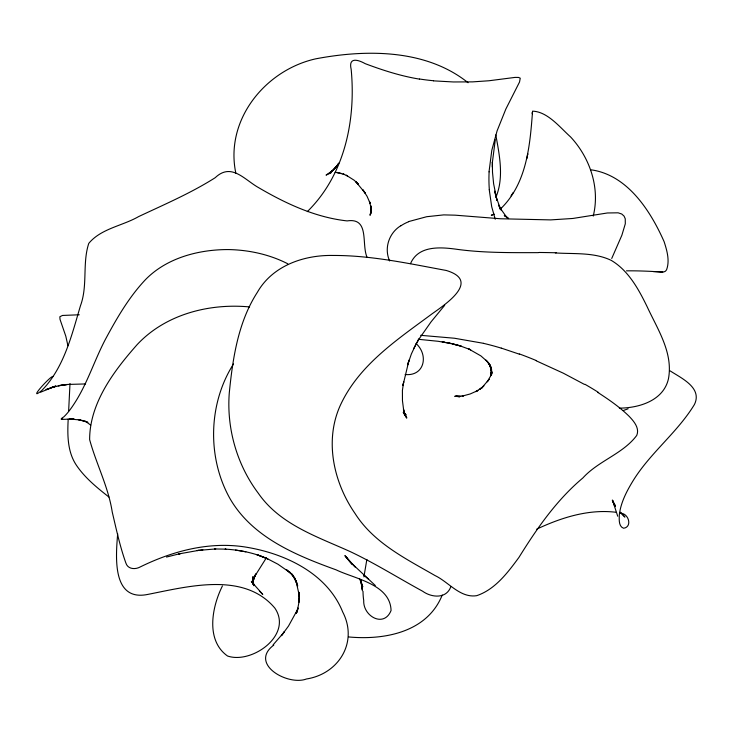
<?xml version="1.0" encoding="UTF-8"?>
<svg xmlns="http://www.w3.org/2000/svg" width="733" height="733" viewBox="0 0 733 733"><rect width="100%" height="100%" fill="white"/><g stroke="black" fill="none" stroke-linecap="round" stroke-linejoin="round"><path stroke-width="1.1" d="M491.422 372.712L490.689 375.882L491.531 369.542M492.301 167.032L492.374 162.075L492.494 172.209L493.621 183.772L496.992 200.485L494.766 191.121L495.609 195.06M253.169 581.672L252.986 576.559L253.123 581.938L253.948 577.604L253.343 580.738M273.079 644.875L284.358 631.873L281.417 635.694L288.5 626.064L297.442 609.783L296.123 613.448L298.019 607.969L297.103 612.202L298.89 602.553L299.275 594.28L299.275 597.422L298.917 592.218L299.201 595.123L295.857 580.298L297.699 586.079L294.226 577.265L296.764 582.753L291.816 574.003L295.042 578.658L291.981 574.626M70.002 383.515L68.645 410.92M371.219 211.031L370.046 215.291L370.806 211.938L370.522 214.192L370.751 205.652L371.283 208.584L369.423 201.438L370.183 203.435L367.041 196.261L362.89 189.81L365.483 193.457L355.725 181.61L358.492 184.331L354.222 180.281L346.242 175.233L347.479 175.911L342.998 173.932L344.327 174.463L336.612 172.383L341.221 173.382M68.196 419.267C67.344 435.008 67.354 452.133 76.672 465.638C85.23 478.118 97.123 487.784 108.933 497.038M491.531 371.585L491.55 369.34M492.374 162.396L495.288 139.774M117.674 533.771C115.869 555.935 111.645 601.656 147.525 594.472C188.134 586.501 243.86 571.374 274.848 608.097C293.209 635.053 251.676 664.419 227.514 655.998C205.432 640.275 211.91 606.942 222.42 585.96M489.021 171.852L491.806 150.302L497.102 130.831L505.834 109.089L519.532 82.023L520.247 78.193L518.552 77.432L515.033 77.405L488.975 80.758L472.657 81.876L453.388 81.959L433.505 80.859M593.235 216.088C600.235 187.987 589.992 157.787 570.586 136.943C559.911 127.405 547.698 111.673 532.57 111.15C529.986 145.308 526.99 183.076 500.886 208.575M299.165 599.823L299.376 597.661L298.89 602.553M370.522 214.192L371.155 208.41L370.88 210.967M363.907 576.889L366.866 559.426M526.807 158.795L527.797 153.783L527.632 154.59M253.526 579.885L255.725 574.095L254.608 576.523L266.271 557.987M371.255 210.829L370.504 213.431L371.365 211.681M611.734 258.465L621.877 235.229L625.304 223.785L625.249 218.773L624.067 216.107L621.758 214.027L618.13 212.817L607.4 212.973L572.84 218.461L550.685 219.9L500.529 218.764L455.166 215.172L443.767 214.888L426.734 216.702L408.492 221.613M254.498 576.807L253.316 579.427L255.725 574.095M496.021 196.985C504.112 177.249 499.466 155.094 495.792 134.872M442.228 595.059C427.247 632.341 384.44 640.257 348.761 636.959M413.54 348.826L418.891 339.122L416.014 344.07M450.777 586.858C446.26 599.127 431.471 597.642 422.657 591.238C398.431 578.044 375.039 563.292 350.053 551.528C317.068 536.583 279.933 524.526 258.328 493.282C236.878 464.786 226.497 428.319 229.292 392.796C232.764 358.217 238.124 322.089 257.347 292.33C272.52 265.667 303.929 254.846 333.24 255.46C371.356 255.341 408.996 263.605 446.287 270.468C480.711 280.803 446.04 303.902 432.021 313.861C397.268 339.626 358.419 365.245 340.011 406.027C324.371 441.266 333.781 482.708 355.029 513.466C373.766 542.979 405.734 558.665 434.99 575.542C448.587 581.975 460.205 598.256 476.679 595.682C495.224 589.451 507.795 572.537 518.946 557.401C536.932 528.42 556.558 500.062 582.891 477.943C598.412 460.782 623.004 453.883 636.757 435.411C639.79 428.109 633.853 421.246 629.134 416.317C619.761 407.099 608.866 399.586 597.862 392.467M410.498 263.688C418.461 244.785 441.614 247.122 458.226 249.486C484.852 252.995 511.735 252.656 538.526 252.647M418.644 339.562L431.068 321.842L444.693 305.294M233.525 363.953C208.245 403.599 206.99 457.52 229.924 498.504C252.344 537.426 295.921 555.293 336.154 569.862C354.882 578.896 390.322 584.21 391.065 610.507C384 628.236 362.872 616.16 363.724 600.464A79.796 24.684 -70.9 0 1 363 591.265M511.038 195.858L513.274 192.44M338.545 163.386L336.145 166.904L338.884 163.056M283.845 632.542L284.358 631.873M336.474 166.364L333.955 169.442L337.4 165.493L334.321 168.856M500.089 209.427L501.29 208.19M307.292 211.645C344.757 174.894 355.981 120.148 351.18 69.461C348.175 56.899 357.86 59.52 365.199 63.661C382.782 70.267 400.786 76.058 419.349 79.1M331.967 171.192L335.293 167.976L331.967 171.192L334.779 168.361M332.452 170.707L329.548 173.272L333.167 170.203L326.057 175.114L331.16 172.741M80.3 419.972L69.727 419.029L74.235 419.212C72.054 417.764 55.341 421.695 63.844 416.848C68.572 412.358 72.219 406.87 75.701 401.4C87.896 381.847 94.759 359.637 105.442 339.306C116.767 318.269 128.916 297.186 145.409 279.722C163.138 261.443 188.427 252.656 213.321 250.265A78.239 40.938 -4.6 0 1 228.943 249.577C249.257 250.026 269.662 254.498 287.794 263.788M400.814 225.727C389.021 232.874 383.835 248.35 389.663 260.985M53.042 376.469C50.806 375.323 26.535 402.536 41.543 390.726C63.927 368.122 71.651 335.421 80.438 305.826C87.951 285.687 82.169 263.33 88.775 243.374C101.062 228.513 122.448 225.901 138.583 216.611C164.485 204.425 190.974 193.081 215.2 177.707C231.472 162.204 244.456 179.832 258.923 187.831C286.035 203.701 315.566 217.435 347.112 220.908C369.881 217.417 361.241 244.062 367.022 257.164M273.794 645.067C248.624 663.97 287.785 686.097 306.421 678.987C338.646 673.984 358.455 642.236 342.687 611.954C326.9 572.491 283.158 552.618 243.484 546.745C207.906 541.678 172.182 551.271 140.379 566.866C135.312 569.77 127.725 569.358 125.819 562.871C119.937 546.342 116.263 529.107 112.241 512.055C108.347 486.794 96.261 463.998 89.637 439.635C89.582 403.141 113.963 370.816 137.153 344.62C165.484 314.255 209.253 303.105 249.614 306.935M328.879 173.574L330.702 172.585M536.703 529.153C561.249 517.635 588.553 508.894 615.958 512.275M40.572 392.21L55.378 386.199L45.987 389.608L56.093 386.126L51.676 387.464L63.212 384.935L67.253 384.468L58.209 385.695L68.16 384.422L85.587 383.945M493.236 214.522L491.312 215.264L494.308 214.219M61.096 419.047L62.681 418.479M623.27 410.535L628.135 408.785M166.519 557.053L180.446 553.562L178.54 553.965L198.625 550.382L215.74 548.935L214.577 548.962L225.938 549.145L225.159 549.127C239.792 549.933 254.397 552.893 267.811 558.894L256.779 554.606L267.985 559.032L277.917 564.199L290.332 572.84L286.319 569.587L293.337 575.744L289.324 571.767L292.311 575.066M202.885 549.842L197.076 550.565L198.625 550.382M79.265 314.778L62.47 315.456L59.831 316.757L60.033 319.432L65.796 336.154L67.94 345.756M619.339 408.134C639.094 408.052 663.585 400.63 668.459 378.769C673.352 352.756 657.528 329.209 647.111 306.651C638.571 289.169 628.511 270.605 611.24 260.371C593.913 252.07 573.976 254.168 555.33 252.922M405.12 374.517C424.444 376.478 428.805 355.221 416.216 343.667L411.369 353.984L407.649 364.768L409.051 360.095L402.93 385.576L403.709 381.746L402.408 390.405L402.463 400.768L403.901 412.01L403.452 409.115L405.386 415.932L404.103 412.661L406.723 417.92L403.938 413.522M626.495 270.844C637.197 270.724 647.89 271.146 658.573 271.806C661.248 271.943 665.097 272.923 666.554 269.826C669.953 260.737 666.984 250.558 664.135 241.716C650.363 210.536 627.246 174.619 590.624 169.754M653.158 271.549L662.76 272.035L661.441 271.787M420.687 335.32L454.423 338.234L483.404 343.301M418.25 339.278L438.206 341.294L451.235 343.539L442.173 341.844L444.693 342.274M335.137 172.42L338.16 172.713M235.531 550.08L245.848 551.802M83.837 420.815L78.312 419.597L87.923 422.309M448.569 343.026L461.277 346.196L452.371 343.795L458.739 345.426M459.472 397.011L455.862 396.095L460.269 396.498L454.735 396.306L463.43 395.921L462.074 396.141L470.174 393.969L477.962 390.497L475.79 391.624L482.103 387.482L479.648 389.489L483.872 385.805L481.526 388.178L489.168 379.245L487.243 381.829L490.404 376.368L491.412 372.602L491.137 375.388L491.55 371.182L490.863 366.995M82.609 420.586L86.97 421.86M501.29 348.111L519.257 354.149M459.765 345.756L470.687 349.769L468.735 348.963L480.912 355.908L487.573 361.809L485.915 360.105L489.415 364.328L487.491 361.726L490.478 366.198L488.618 362.982L490.89 367.517L489.406 364.081L492.081 373.354L490.093 365.107L491.403 369.643M620.384 513.237C628.612 513.018 632.726 527.018 623.572 528.246C618.46 526.45 619.193 519.239 619.321 514.878C620.723 502.902 626.312 491.916 632.478 481.737C649.64 453.278 677.237 432.809 694.444 404.488C702.617 387.675 681.177 378.109 670.054 370.825M536.235 360.81L563.329 373.198L584.183 384.266M504.359 215.539L506.347 216.611M85.285 421.163L90.672 425.094M504.331 215.502L505.761 216.418M403.315 412.331L406.357 414.933M506.476 216.876L508.647 218.599L504.634 215.365L507.099 217.829L499.384 207.008L501.244 210.069L498.669 205.158L500.318 208.502L496.012 196.618M468.085 82.728C425.992 49.001 366.234 49.221 315.602 58.86C264.97 70.24 224.61 120.239 235.861 173.3M375.305 585.502L352.307 563.943L355.203 566.976L346.278 557.355M363.88 575.112L368.342 579.125M259.409 591.027L262.735 594.362M262.643 594.271L251.355 581.544M621.108 513.082L624.928 517.067L620.31 512.202M350.676 562.165L344.876 555.605L351.822 564.364M403.278 412.587L404.698 414.246M346.214 557.043L347.607 558.757M614.666 504.991L613.558 503.479L615.399 506.045L612.302 500.135L614.419 504.909M253.233 583.99L251.969 581.984L253.719 585.154L252.106 581.086L253.627 584.989M405.294 415.409L403.48 412.267L406.723 417.92M613.53 503.012L615.482 506.613L613.567 503.012L614.419 504.918M359.491 578.539L362.753 586.803L360.517 579.73L361.525 583.331M614.584 505.633L612.541 500.309L617.717 516.234M495.242 219.24L491.706 206.733L489.223 189.618M253.691 584.98L252.766 582.002L253.884 585.685M253.911 585.594L253.142 582.57L253.792 585.255M253.792 584.961L252.766 578.63L253.435 583.725L253.105 579.94M490.89 367.224L491.568 374.838L491.531 370.55M532.094 112.69L532.268 113.798M360.893 581.058L361.992 587.609L360.792 580.325M361.772 586.482L362.212 589.286L361.506 584.778L362.377 590.697M539.085 252.473A96.335 6.771 -0.4 0 1 556.255 252.775M519.321 353.911A142.248 51.622 20.9 0 1 536.373 360.599M433.533 80.731A81.427 30.438 3.6 0 1 419.441 78.981M483.423 343.337A99.67 31.977 20.7 0 1 501.29 348.148M400.896 225.801A106.862 59.639 34.1 0 1 408.62 221.742M584.879 384.257A114.595 26.196 23 0 1 598.632 392.54M489.314 189.59A73.987 37.273 -88.5 0 1 489.113 171.861"/></g></svg>
